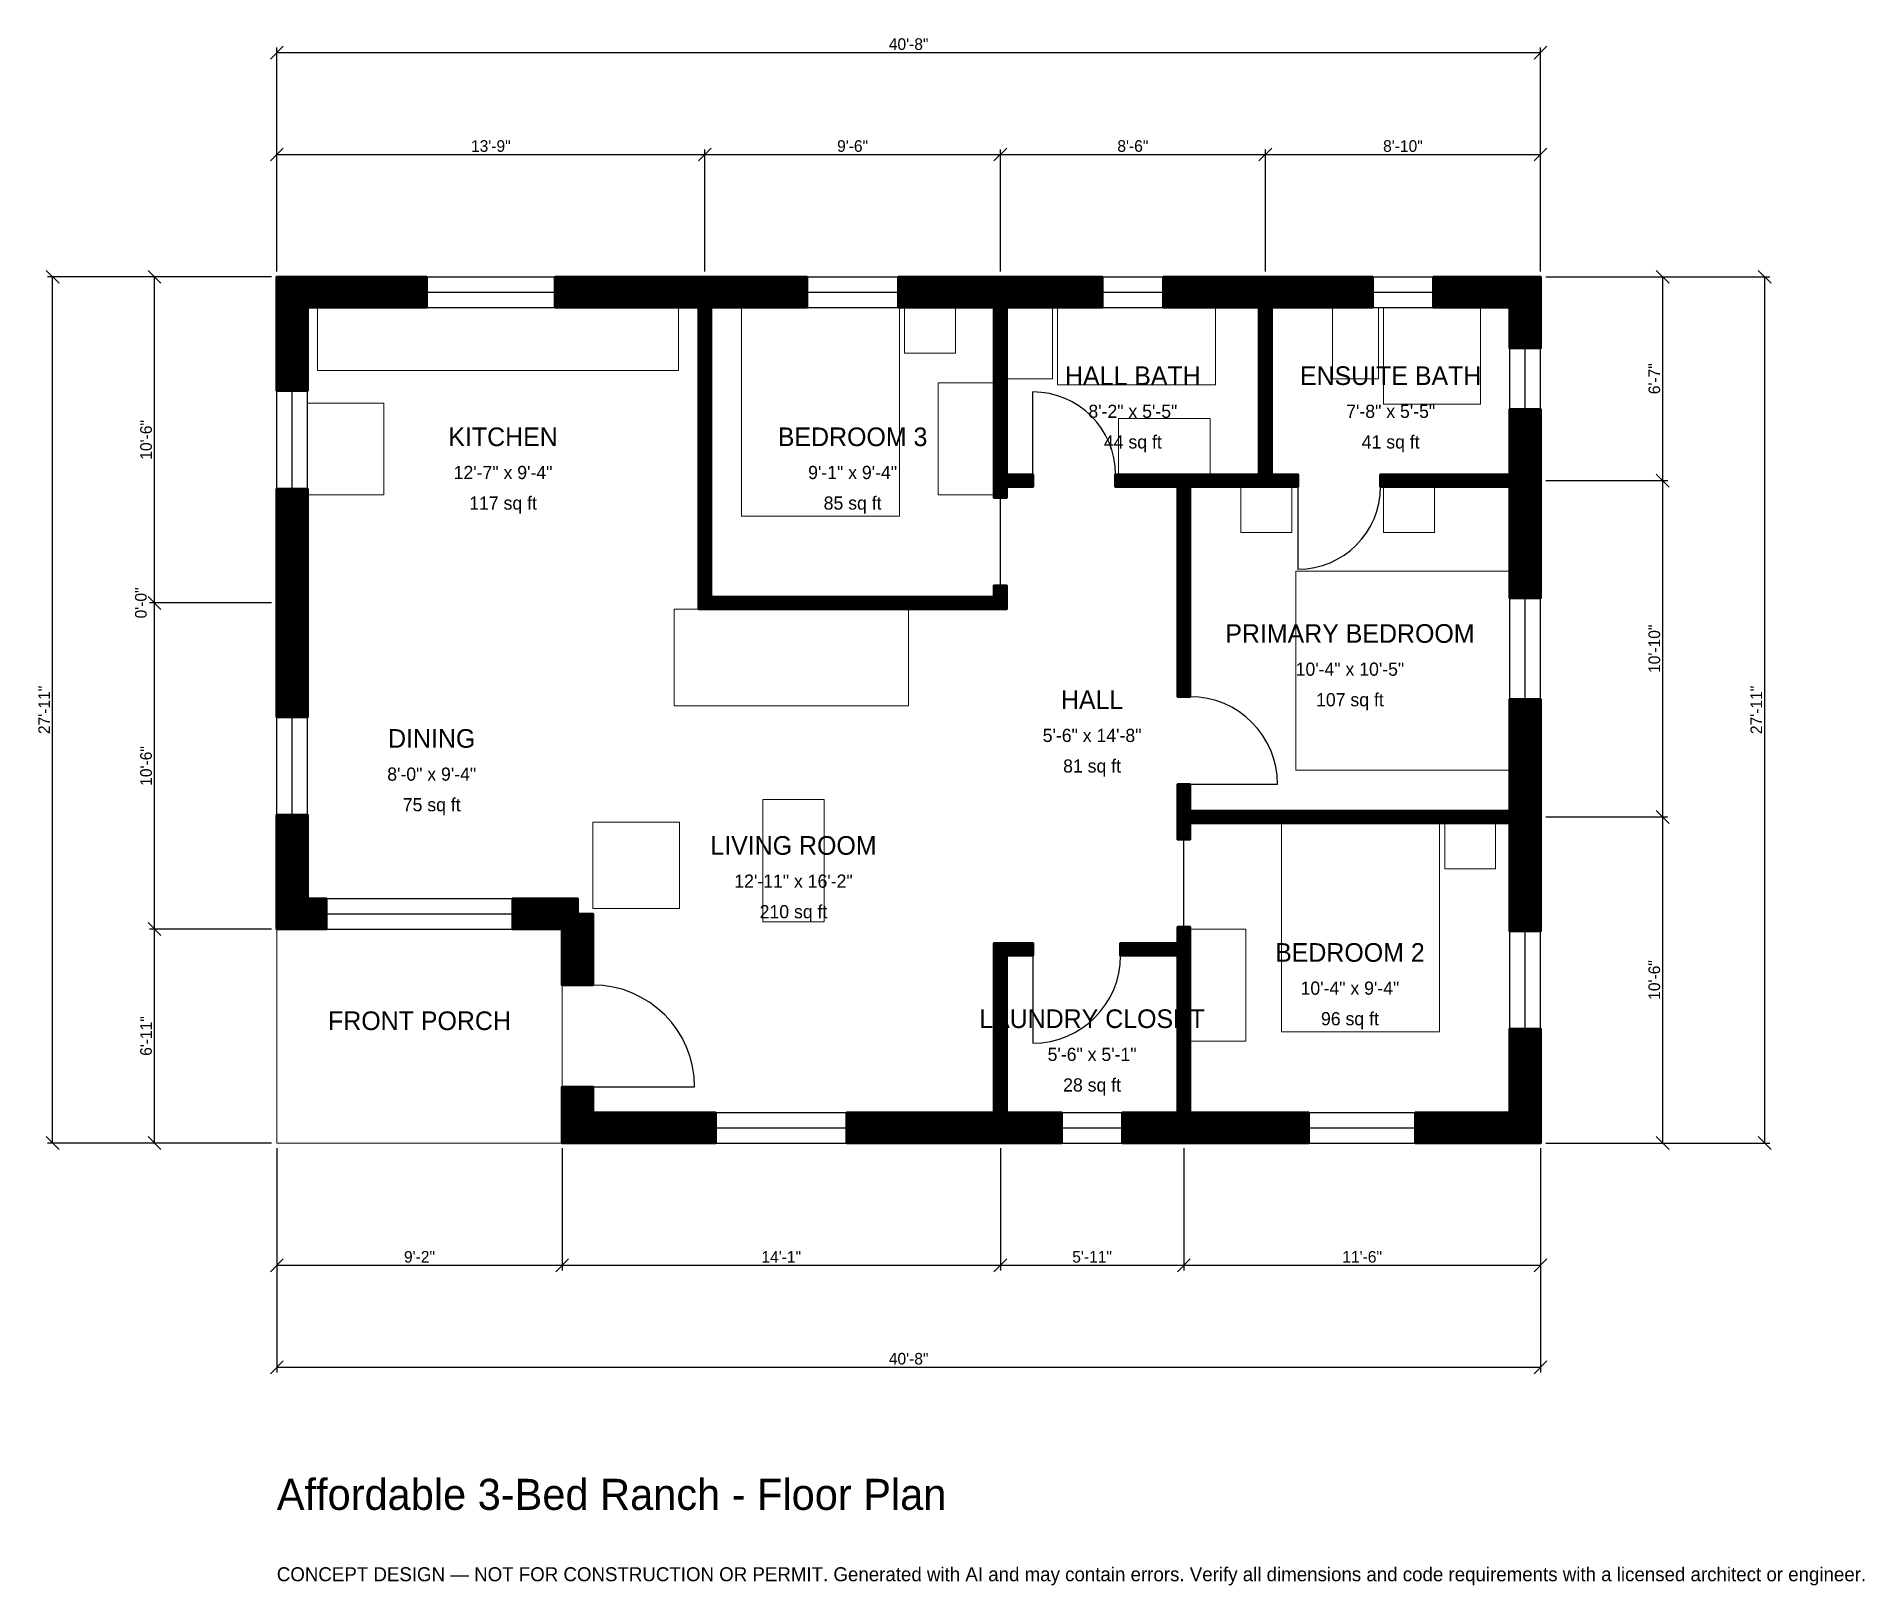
# Model space of a CAD drawing. Header units: inches. Extents: x -93 to 613, y -171 to 427.
import ezdxf
from ezdxf.enums import TextEntityAlignment as Align

# ---------------------------------------------------------------- set-up
doc = ezdxf.new("R2010")
doc.units = ezdxf.units.IN
doc.header["$MEASUREMENT"] = 0
doc.linetypes.add('DASHED', pattern=[0.6, 0.5, -0.1])
for name, color, linetype, lineweight in [('A-ANNO-DIMS', 1, 'Continuous', 13), ('A-ANNO-TEXT', 7, 'Continuous', 18), ('A-AREA-IDEN', 7, 'Continuous', 18), ('A-DOOR', 2, 'Continuous', 25), ('A-FLOR-FIXT', 9, 'Continuous', 13), ('A-FURN', 9, 'Continuous', 13), ('A-GLAZ', 4, 'Continuous', 25), ('A-SITE-PAVE', 8, 'Continuous', 13), ('A-WALL', 7, 'Continuous', 50), ('A-WALL-PATT', 8, 'Continuous', 13)]:
    doc.layers.add(name, color=color, linetype=linetype, lineweight=lineweight)
doc.dimstyles.new('PLAN', dxfattribs={"dimtxt": 4.5, "dimasz": 3, "dimexe": 2, "dimexo": 2, "dimgap": 1, "dimtad": 1, "dimdec": 0, "dimlunit": 4, "dimtsz": 2.5, "dimcen": 2.5, "dimclrd": 1, "dimclre": 1, "dimazin": 3, "dimtfac": 1, "dimtmove": 0, "dimatfit": 3})

msp = doc.modelspace()

# ---------------------------------------------------------------- hatches: boundary and pattern name
at = {"layer": 'A-WALL-PATT'}
h = msp.add_hatch(dxfattribs=at)
h.set_pattern_fill('ANSI31', color=8, scale=0.8)
h.paths.add_polyline_path([(348.0315, 0), (348.0315, 0), (344.4882, 0), (326.7717, 0), (326.7717, 11.811), (344.4882, 11.811), (348.0315, 11.811), (348.0315, 72.4409), (325.9843, 72.4409), (325.9843, 77.1654), (348.0315, 77.1654), (348.0315, 83.4646), (352.7559, 83.4646), (352.7559, 77.1654), (352.7559, 72.4409), (352.7559, 11.811), (356.2992, 11.811), (398.622, 11.811), (398.622, 0), (356.2992, 0), (352.7559, 0), (352.7559, 0), (348.0315, 0)])
h.paths.add_polyline_path([(285.4331, 0), (281.8898, 0), (281.8898, 0), (277.1654, 0), (277.1654, 0), (273.622, 0), (220.2756, 0), (220.2756, 11.811), (273.622, 11.811), (277.1654, 11.811), (277.1654, 72.4409), (277.1654, 77.1654), (281.8898, 77.1654), (292.126, 77.1654), (292.126, 72.4409), (281.8898, 72.4409), (281.8898, 11.811), (285.4331, 11.811), (303.1496, 11.811), (303.1496, 0), (285.4331, 0)])
h.paths.add_polyline_path([(122.0472, 0), (122.0472, 0), (110.2362, 0), (110.2362, 0), (110.2362, 0), (110.2362, 11.811), (110.2362, 11.811), (110.2362, 21.6535), (122.0472, 21.6535), (122.0472, 11.811), (169.4882, 11.811), (169.4882, 0), (122.0472, 0)])
h.paths.add_polyline_path([(110.2362, 82.6772), (91.1417, 82.6772), (91.1417, 94.4882), (116.1417, 94.4882), (116.1417, 88.5827), (122.0472, 88.5827), (122.0472, 61.0236), (110.2362, 61.0236), (110.2362, 82.6772)])
h.paths.add_polyline_path([(11.811, 82.6772), (11.811, 82.6771), (0, 82.6771), (0, 82.6771), (0, 82.6772), (0, 82.6772), (0, 94.4882), (0, 94.4882), (0, 126.7717), (11.811, 126.7717), (11.811, 94.4882), (19.0945, 94.4882), (19.0945, 82.6772), (11.811, 82.6772)])
h.paths.add_polyline_path([(0, 202.7559), (0, 214.5669), (0, 252.7559), (11.811, 252.7559), (11.811, 214.5669), (11.811, 202.7559), (11.811, 164.5669), (0, 164.5669), (0, 202.7559)])
h.paths.add_polyline_path([(0, 322.8346), (0, 322.8346), (0, 334.6457), (0, 334.6457), (0, 334.6457), (0, 334.6457), (11.811, 334.6457), (11.811, 334.6457), (57.874, 334.6457), (57.874, 322.8346), (11.811, 322.8346), (11.811, 290.5512), (0, 290.5512), (0, 322.8346)])
h.paths.add_polyline_path([(159.4488, 334.6457), (162.9921, 334.6457), (162.9921, 334.6457), (167.7165, 334.6457), (167.7165, 334.6457), (171.2598, 334.6457), (204.7244, 334.6457), (204.7244, 322.8346), (171.2598, 322.8346), (167.7165, 322.8346), (167.7165, 211.0236), (277.1654, 211.0236), (277.1654, 215.3543), (281.8898, 215.3543), (281.8898, 211.0236), (281.8898, 206.2992), (277.1654, 206.2992), (167.7165, 206.2992), (162.9921, 206.2992), (162.9921, 211.0236), (162.9921, 322.8346), (159.4488, 322.8346), (107.4803, 322.8346), (107.4803, 334.6457), (159.4488, 334.6457)])
h.paths.add_polyline_path([(273.622, 334.6457), (277.1654, 334.6457), (277.1654, 334.6457), (281.8898, 334.6457), (281.8898, 334.6457), (285.4331, 334.6457), (318.8976, 334.6457), (318.8976, 322.8346), (285.4331, 322.8346), (281.8898, 322.8346), (281.8898, 258.2677), (292.126, 258.2677), (292.126, 253.5433), (281.8898, 253.5433), (281.8898, 249.2126), (277.1654, 249.2126), (277.1654, 253.5433), (277.1654, 258.2677), (277.1654, 322.8346), (273.622, 322.8346), (240.1575, 322.8346), (240.1575, 334.6457), (273.622, 334.6457)])
h.paths.add_polyline_path([(375.9843, 334.6457), (379.5276, 334.6457), (379.5276, 334.6457), (384.252, 334.6457), (384.252, 334.6457), (387.7953, 334.6457), (423.2283, 334.6457), (423.2283, 322.8346), (387.7953, 322.8346), (384.252, 322.8346), (384.252, 258.2677), (394.4882, 258.2677), (394.4882, 253.5433), (384.252, 253.5433), (379.5276, 253.5433), (352.7559, 253.5433), (352.7559, 172.4409), (348.0315, 172.4409), (348.0315, 253.5433), (324.0157, 253.5433), (324.0157, 258.2677), (348.0315, 258.2677), (352.7559, 258.2677), (379.5276, 258.2677), (379.5276, 322.8346), (375.9843, 322.8346), (342.5197, 322.8346), (342.5197, 334.6457), (375.9843, 334.6457)])
h.paths.add_polyline_path([(476.378, 334.6457), (476.378, 334.6457), (488.189, 334.6457), (488.189, 334.6457), (488.189, 334.6457), (488.189, 322.8346), (488.189, 322.8346), (488.189, 307.0866), (476.378, 307.0866), (476.378, 322.8346), (446.8504, 322.8346), (446.8504, 334.6457), (476.378, 334.6457)])
h.paths.add_polyline_path([(488.189, 261.811), (488.189, 261.811), (488.189, 258.2677), (488.189, 258.2677), (488.189, 253.5433), (488.189, 253.5433), (488.189, 210.4331), (476.378, 210.4331), (476.378, 250), (476.378, 250), (476.378, 253.5433), (426.378, 253.5433), (426.378, 258.2677), (476.378, 258.2677), (476.378, 283.4646), (488.189, 283.4646), (488.189, 261.811)])
h.paths.add_polyline_path([(488.189, 131.8898), (488.189, 128.3465), (488.189, 128.3465), (488.189, 123.622), (488.189, 123.622), (488.189, 120.0787), (488.189, 81.8898), (476.378, 81.8898), (476.378, 120.0787), (476.378, 123.622), (352.7559, 123.622), (352.7559, 117.3228), (348.0315, 117.3228), (348.0315, 123.622), (348.0315, 128.3465), (348.0315, 138.5827), (352.7559, 138.5827), (352.7559, 128.3465), (476.378, 128.3465), (476.378, 131.8898), (476.378, 171.4567), (488.189, 171.4567), (488.189, 131.8898)])
h.paths.add_polyline_path([(488.189, 11.811), (488.189, 11.811), (488.189, 0), (488.189, 0), (488.189, 0), (488.189, 0), (476.378, 0), (476.378, 0), (439.9606, 0), (439.9606, 11.811), (476.378, 11.811), (476.378, 44.0945), (488.189, 44.0945), (488.189, 11.811)])

# ---------------------------------------------------------------- linework, layer by layer
at = {"layer": 'A-DOOR'}
for p, q in [((292.126, 258.2677), (292.126, 290.1575)), ((279.5276, 215.3543), (279.5276, 249.2126)), ((394.4882, 253.5433), (394.4882, 221.6535)), ((352.7559, 138.5827), (386.6142, 138.5827)), ((350.3937, 83.4646), (350.3937, 117.3228)), ((292.126, 72.4409), (292.126, 38.5827)), ((122.0472, 21.6535), (161.4173, 21.6535))]:
    msp.add_line(p, q, dxfattribs=at)
for centre, radius, start, end in [((292.126, 258.2677), 31.8898, 0, 90), ((394.4882, 253.5433), 31.8898, 270, 360), ((352.7559, 138.5827), 33.8583, 0, 90), ((292.126, 72.4409), 33.8583, 270, 360), ((122.0472, 21.6535), 39.3701, 0, 90)]:
    msp.add_arc(centre, radius, start, end, dxfattribs=at)
at = {"layer": 'A-FLOR-FIXT'}
for points in [[(15.748, 298.4252), (155.1181, 298.4252), (155.1181, 322.8346), (15.748, 322.8346)], [(281.8898, 295.2756), (299.6063, 295.2756), (299.6063, 322.8346), (281.8898, 322.8346)], [(301.5748, 292.9134), (362.5984, 292.9134), (362.5984, 322.8346), (301.5748, 322.8346)], [(407.874, 295.2756), (425.5906, 295.2756), (425.5906, 322.8346), (407.874, 322.8346)], [(427.5591, 285.4331), (464.9606, 285.4331), (464.9606, 322.8346), (427.5591, 322.8346)], [(325.1969, 258.2677), (360.6299, 258.2677), (360.6299, 279.9213), (325.1969, 279.9213)]]:
    msp.add_lwpolyline(points, close=True, dxfattribs=at)
at = {"layer": 'A-FURN'}
for points in [[(179.5276, 242.126), (240.5512, 242.126), (240.5512, 322.8346), (179.5276, 322.8346)], [(242.5197, 305.1181), (262.2047, 305.1181), (262.2047, 322.8346), (242.5197, 322.8346)], [(255.5118, 250.3937), (277.1654, 250.3937), (277.1654, 293.7008), (255.5118, 293.7008)], [(11.811, 250.3937), (41.3386, 250.3937), (41.3386, 285.8268), (11.811, 285.8268)], [(372.4409, 235.8268), (392.126, 235.8268), (392.126, 253.5433), (372.4409, 253.5433)], [(427.5591, 235.8268), (447.2441, 235.8268), (447.2441, 253.5433), (427.5591, 253.5433)], [(393.7008, 144.0945), (476.378, 144.0945), (476.378, 220.8661), (393.7008, 220.8661)], [(153.5433, 168.8976), (244.0945, 168.8976), (244.0945, 206.2992), (153.5433, 206.2992)], [(187.7953, 85.4331), (211.4173, 85.4331), (211.4173, 132.6772), (187.7953, 132.6772)], [(122.0472, 90.5512), (155.5118, 90.5512), (155.5118, 124.0157), (122.0472, 124.0157)], [(388.189, 42.9134), (449.2126, 42.9134), (449.2126, 123.622), (388.189, 123.622)], [(451.1811, 105.9055), (470.8661, 105.9055), (470.8661, 123.622), (451.1811, 123.622)], [(352.7559, 39.3701), (374.4094, 39.3701), (374.4094, 82.6772), (352.7559, 82.6772)]]:
    msp.add_lwpolyline(points, close=True, dxfattribs=at)
at = {"layer": 'A-GLAZ'}
for p, q in [((57.874, 334.6457), (107.4803, 334.6457)), ((204.7244, 334.6457), (240.1575, 334.6457)), ((318.8976, 334.6457), (342.5197, 334.6457)), ((423.2283, 334.6457), (446.8504, 334.6457)), ((57.874, 328.7402), (107.4803, 328.7402)), ((204.7244, 328.7402), (240.1575, 328.7402)), ((318.8976, 328.7402), (342.5197, 328.7402)), ((423.2283, 328.7402), (446.8504, 328.7402)), ((57.874, 322.8346), (107.4803, 322.8346)), ((204.7244, 322.8346), (240.1575, 322.8346)), ((318.8976, 322.8346), (342.5197, 322.8346)), ((423.2283, 322.8346), (446.8504, 322.8346)), ((476.378, 283.4646), (476.378, 307.0866)), ((482.2835, 283.4646), (482.2835, 307.0866)), ((488.189, 283.4646), (488.189, 307.0866)), ((0, 252.7559), (0, 290.5512)), ((5.9055, 252.7559), (5.9055, 290.5512)), ((11.811, 252.7559), (11.811, 290.5512)), ((476.378, 171.4567), (476.378, 210.4331)), ((482.2835, 171.4567), (482.2835, 210.4331)), ((488.189, 171.4567), (488.189, 210.4331)), ((0, 126.7717), (0, 164.5669)), ((5.9055, 126.7717), (5.9055, 164.5669)), ((11.811, 126.7717), (11.811, 164.5669)), ((19.0945, 94.4882), (91.1417, 94.4882)), ((19.0945, 88.5827), (91.1417, 88.5827)), ((19.0945, 82.6772), (91.1417, 82.6772)), ((476.378, 44.0945), (476.378, 81.8898)), ((482.2835, 44.0945), (482.2835, 81.8898)), ((488.189, 44.0945), (488.189, 81.8898)), ((169.4882, 11.811), (220.2756, 11.811)), ((303.1496, 11.811), (326.7717, 11.811)), ((398.622, 11.811), (439.9606, 11.811)), ((169.4882, 5.9055), (220.2756, 5.9055)), ((169.4882, 0), (220.2756, 0)), ((303.1496, 5.9055), (326.7717, 5.9055)), ((303.1496, 0), (326.7717, 0)), ((398.622, 5.9055), (439.9606, 5.9055)), ((398.622, 0), (439.9606, 0))]:
    msp.add_line(p, q, dxfattribs=at)
at = {"layer": 'A-SITE-PAVE', "linetype": 'DASHED'}
msp.add_lwpolyline([(0, 0), (110.2362, 0), (110.2362, 82.6772), (0, 82.6772)], close=True, dxfattribs=at)
at = {"layer": 'A-WALL'}
for points in [[(0, 322.8346), (0, 322.8346), (0, 334.6457), (0, 334.6457), (0, 334.6457), (0, 334.6457), (11.811, 334.6457), (11.811, 334.6457), (57.874, 334.6457), (57.874, 322.8346), (11.811, 322.8346), (11.811, 290.5512), (0, 290.5512), (0, 322.8346)], [(159.4488, 334.6457), (162.9921, 334.6457), (162.9921, 334.6457), (167.7165, 334.6457), (167.7165, 334.6457), (171.2598, 334.6457), (204.7244, 334.6457), (204.7244, 322.8346), (171.2598, 322.8346), (167.7165, 322.8346), (167.7165, 211.0236), (277.1654, 211.0236), (277.1654, 215.3543), (281.8898, 215.3543), (281.8898, 211.0236), (281.8898, 206.2992), (277.1654, 206.2992), (167.7165, 206.2992), (162.9921, 206.2992), (162.9921, 211.0236), (162.9921, 322.8346), (159.4488, 322.8346), (107.4803, 322.8346), (107.4803, 334.6457), (159.4488, 334.6457)], [(273.622, 334.6457), (277.1654, 334.6457), (277.1654, 334.6457), (281.8898, 334.6457), (281.8898, 334.6457), (285.4331, 334.6457), (318.8976, 334.6457), (318.8976, 322.8346), (285.4331, 322.8346), (281.8898, 322.8346), (281.8898, 258.2677), (292.126, 258.2677), (292.126, 253.5433), (281.8898, 253.5433), (281.8898, 249.2126), (277.1654, 249.2126), (277.1654, 253.5433), (277.1654, 258.2677), (277.1654, 322.8346), (273.622, 322.8346), (240.1575, 322.8346), (240.1575, 334.6457), (273.622, 334.6457)], [(375.9843, 334.6457), (379.5276, 334.6457), (379.5276, 334.6457), (384.252, 334.6457), (384.252, 334.6457), (387.7953, 334.6457), (423.2283, 334.6457), (423.2283, 322.8346), (387.7953, 322.8346), (384.252, 322.8346), (384.252, 258.2677), (394.4882, 258.2677), (394.4882, 253.5433), (384.252, 253.5433), (379.5276, 253.5433), (352.7559, 253.5433), (352.7559, 172.4409), (348.0315, 172.4409), (348.0315, 253.5433), (324.0157, 253.5433), (324.0157, 258.2677), (348.0315, 258.2677), (352.7559, 258.2677), (379.5276, 258.2677), (379.5276, 322.8346), (375.9843, 322.8346), (342.5197, 322.8346), (342.5197, 334.6457), (375.9843, 334.6457)], [(476.378, 334.6457), (476.378, 334.6457), (488.189, 334.6457), (488.189, 334.6457), (488.189, 334.6457), (488.189, 322.8346), (488.189, 322.8346), (488.189, 307.0866), (476.378, 307.0866), (476.378, 322.8346), (446.8504, 322.8346), (446.8504, 334.6457), (476.378, 334.6457)], [(488.189, 261.811), (488.189, 261.811), (488.189, 258.2677), (488.189, 258.2677), (488.189, 253.5433), (488.189, 253.5433), (488.189, 210.4331), (476.378, 210.4331), (476.378, 250), (476.378, 250), (476.378, 253.5433), (426.378, 253.5433), (426.378, 258.2677), (476.378, 258.2677), (476.378, 283.4646), (488.189, 283.4646), (488.189, 261.811)], [(0, 202.7559), (0, 214.5669), (0, 252.7559), (11.811, 252.7559), (11.811, 214.5669), (11.811, 202.7559), (11.811, 164.5669), (0, 164.5669), (0, 202.7559)], [(488.189, 131.8898), (488.189, 128.3465), (488.189, 128.3465), (488.189, 123.622), (488.189, 123.622), (488.189, 120.0787), (488.189, 81.8898), (476.378, 81.8898), (476.378, 120.0787), (476.378, 123.622), (352.7559, 123.622), (352.7559, 117.3228), (348.0315, 117.3228), (348.0315, 123.622), (348.0315, 128.3465), (348.0315, 138.5827), (352.7559, 138.5827), (352.7559, 128.3465), (476.378, 128.3465), (476.378, 131.8898), (476.378, 171.4567), (488.189, 171.4567), (488.189, 131.8898)], [(11.811, 82.6772), (11.811, 82.6771), (0, 82.6771), (0, 82.6771), (0, 82.6772), (0, 82.6772), (0, 94.4882), (0, 94.4882), (0, 126.7717), (11.811, 126.7717), (11.811, 94.4882), (19.0945, 94.4882), (19.0945, 82.6772), (11.811, 82.6772)], [(110.2362, 82.6772), (91.1417, 82.6772), (91.1417, 94.4882), (116.1417, 94.4882), (116.1417, 88.5827), (122.0472, 88.5827), (122.0472, 61.0236), (110.2362, 61.0236), (110.2362, 82.6772)], [(348.0315, 0), (348.0315, 0), (344.4882, 0), (326.7717, 0), (326.7717, 11.811), (344.4882, 11.811), (348.0315, 11.811), (348.0315, 72.4409), (325.9843, 72.4409), (325.9843, 77.1654), (348.0315, 77.1654), (348.0315, 83.4646), (352.7559, 83.4646), (352.7559, 77.1654), (352.7559, 72.4409), (352.7559, 11.811), (356.2992, 11.811), (398.622, 11.811), (398.622, 0), (356.2992, 0), (352.7559, 0), (352.7559, 0), (348.0315, 0)], [(285.4331, 0), (281.8898, 0), (281.8898, 0), (277.1654, 0), (277.1654, 0), (273.622, 0), (220.2756, 0), (220.2756, 11.811), (273.622, 11.811), (277.1654, 11.811), (277.1654, 72.4409), (277.1654, 77.1654), (281.8898, 77.1654), (292.126, 77.1654), (292.126, 72.4409), (281.8898, 72.4409), (281.8898, 11.811), (285.4331, 11.811), (303.1496, 11.811), (303.1496, 0), (285.4331, 0)], [(488.189, 11.811), (488.189, 11.811), (488.189, 0), (488.189, 0), (488.189, 0), (488.189, 0), (476.378, 0), (476.378, 0), (439.9606, 0), (439.9606, 11.811), (476.378, 11.811), (476.378, 44.0945), (488.189, 44.0945), (488.189, 11.811)], [(122.0472, 0), (122.0472, 0), (110.2362, 0), (110.2362, 0), (110.2362, 0), (110.2362, 11.811), (110.2362, 11.811), (110.2362, 21.6535), (122.0472, 21.6535), (122.0472, 11.811), (169.4882, 11.811), (169.4882, 0), (122.0472, 0)]]:
    msp.add_lwpolyline(points, close=True, dxfattribs=at)

# ---------------------------------------------------------------- texts
at = {"layer": 'A-ANNO-TEXT'}
for s, height, p in [('Affordable 3-Bed Ranch - Floor Plan', 12, (0, -141.7323)), ('CONCEPT DESIGN — NOT FOR CONSTRUCTION OR PERMIT. Generated with AI and may contain errors. Verify all dimensions and code requirements with a licensed architect or engineer.', 5.4, (0, -169.2913))]:
    msp.add_text(s, height=height, dxfattribs=at).set_placement(p)
at = {"layer": 'A-AREA-IDEN'}
for s, height, p in [('HALL BATH', 7.2, (330.7087, 296.4567)), ('ENSUITE BATH', 7.2, (430.315, 296.4567)), ('8\'-2" x 5\'-5"', 5.1, (330.7087, 282.6772)), ('7\'-8" x 5\'-5"', 5.1, (430.315, 282.6772)), ('KITCHEN', 7.2, (87.4016, 272.8346)), ('BEDROOM 3', 7.2, (222.4409, 272.8346)), ('44 sq ft', 5.1, (330.7087, 270.8661)), ('41 sq ft', 5.1, (430.315, 270.8661)), ('12\'-7" x 9\'-4"', 5.1, (87.4016, 259.0551)), ('9\'-1" x 9\'-4"', 5.1, (222.4409, 259.0551)), ('117 sq ft', 5.1, (87.4016, 247.2441)), ('85 sq ft', 5.1, (222.4409, 247.2441)), ('PRIMARY BEDROOM', 7.2, (414.5669, 196.8504)), ('10\'-4" x 10\'-5"', 5.1, (414.5669, 183.0709)), ('HALL', 7.2, (314.9606, 171.2598)), ('107 sq ft', 5.1, (414.5669, 171.2598)), ('DINING', 7.2, (59.8425, 156.2992)), ('5\'-6" x 14\'-8"', 5.1, (314.9606, 157.4803)), ('81 sq ft', 5.1, (314.9606, 145.6693)), ('8\'-0" x 9\'-4"', 5.1, (59.8425, 142.5197)), ('75 sq ft', 5.1, (59.8425, 130.7087)), ('LIVING ROOM', 7.2, (199.6063, 114.9606)), ('12\'-11" x 16\'-2"', 5.1, (199.6063, 101.1811)), ('210 sq ft', 5.1, (199.6063, 89.3701)), ('BEDROOM 2', 7.2, (414.5669, 73.622)), ('10\'-4" x 9\'-4"', 5.1, (414.5669, 59.8425)), ('FRONT PORCH', 7.2, (55.1181, 47.2441)), ('LAUNDRY CLOSET', 7.2, (314.9606, 48.0315)), ('96 sq ft', 5.1, (414.5669, 48.0315)), ('5\'-6" x 5\'-1"', 5.1, (314.9606, 34.252)), ('28 sq ft', 5.1, (314.9606, 22.4409))]:
    msp.add_text(s, height=height, dxfattribs=at).set_placement(p, align=Align.MIDDLE_CENTER)

# ---------------------------------------------------------------- dimensions: what is measured, and where the dimension line sits
at = {"layer": 'A-ANNO-DIMS'}
for base, p1, p2, text in [((0, 421.2598), (0, 334.6457), (488.189, 334.6457), '40\'-8"'), ((0, 381.8898), (0, 334.6457), (165.3543, 334.6457), '13\'-9"'), ((165.3543, 381.8898), (165.3543, 334.6457), (279.5276, 334.6457), '9\'-6"'), ((279.5276, 381.8898), (279.5276, 334.6457), (381.8898, 334.6457), '8\'-6"'), ((381.8898, 381.8898), (381.8898, 334.6457), (488.189, 334.6457), '8\'-10"'), ((0, -47.2441), (0, 0), (110.2362, 0), '9\'-2"'), ((0, -86.6142), (0, 0), (488.189, 0), '40\'-8"'), ((110.2362, -47.2441), (110.2362, 0), (279.5276, 0), '14\'-1"'), ((279.5276, -47.2441), (279.5276, 0), (350.3937, 0), '5\'-11"'), ((350.3937, -47.2441), (350.3937, 0), (488.189, 0), '11\'-6"')]:
    msp.add_linear_dim(base=base, p1=p1, p2=p2, text=text, dimstyle='PLAN', dxfattribs=at).render()
for base, p1, p2, text in [((-86.6142, 0), (0, 0), (0, 334.6457), '27\'-11"'), ((-47.2441, 208.6614), (0, 208.6614), (0, 334.6457), '10\'-6"'), ((535.4331, 255.9055), (488.189, 255.9055), (488.189, 334.6457), '6\'-7"'), ((574.8031, 0), (488.189, 0), (488.189, 334.6457), '27\'-11"'), ((535.4331, 125.9843), (488.189, 125.9843), (488.189, 255.9055), '10\'-10"'), ((-47.2441, 208.6614), (0, 208.6614), (0, 208.6614), '0\'-0"'), ((-47.2441, 82.6772), (0, 82.6772), (0, 208.6614), '10\'-6"'), ((535.4331, 0), (488.189, 0), (488.189, 125.9843), '10\'-6"'), ((-47.2441, 0), (0, 0), (0, 82.6772), '6\'-11"')]:
    msp.add_linear_dim(base=base, p1=p1, p2=p2, angle=90, text=text, dimstyle='PLAN', dxfattribs=at).render()

doc.saveas('drawing.dxf')
